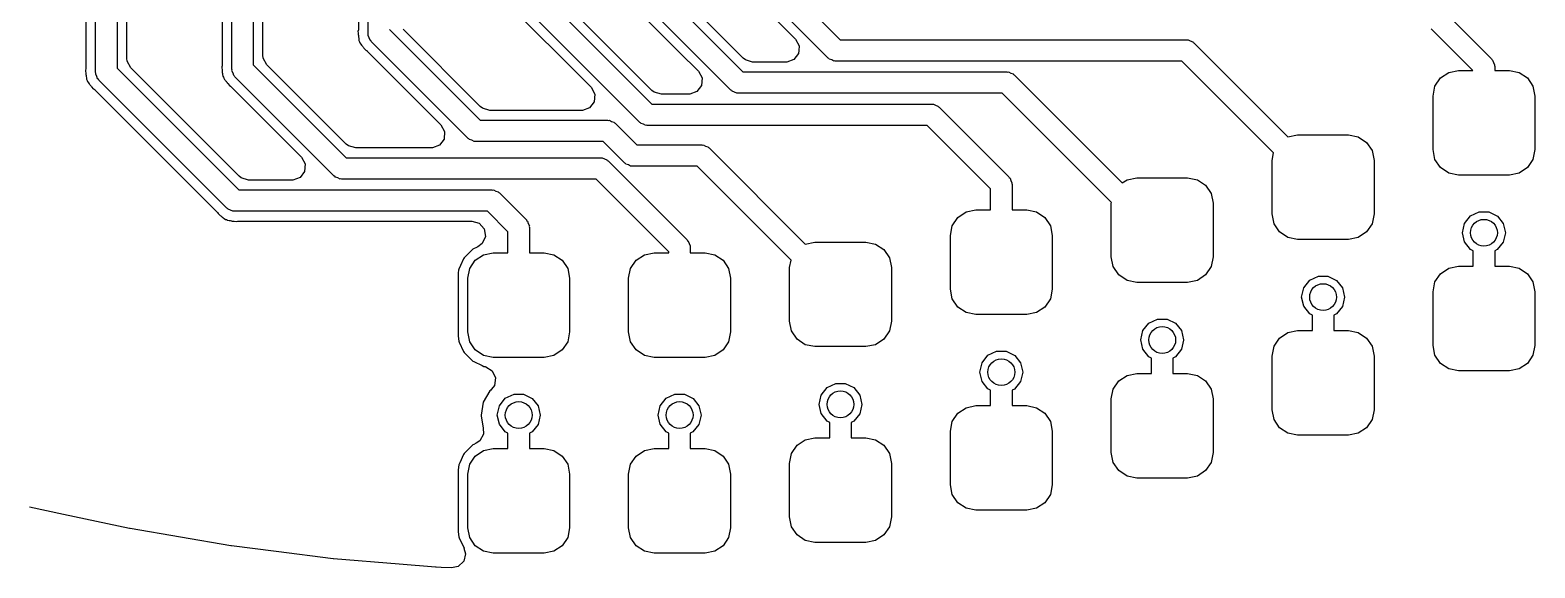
# Model space of a CAD drawing. Extents: x 115.8 to 161.6, y -138.1 to -93.2.
# Drawn here: x 133.44 to 147.47, y -138.12 to -133.11 of the extents above; entities that cross this region are included whole.
import ezdxf

# ---------------------------------------------------------------- set-up
doc = ezdxf.new("R2010")
doc.units = 0
doc.layers.add('BLACK', color=7, linetype='CONTINUOUS')

msp = doc.modelspace()

# ---------------------------------------------------------------- linework, layer by layer
at = {"layer": 'BLACK', "linetype": 'CONTINUOUS'}
for p, q in [((134.055, -133.505), (134.055, -132.65)), ((134.255, -132.65), (134.255, -133.464)), ((135.325, -133.475), (135.325, -132.65)), ((135.525, -132.65), (135.525, -133.434)), ((136.595, -133.145), (136.595, -132.65)), ((138.091, -132.65), (139.241, -133.8)), ((133.964, -132.866), (133.964, -133.472)), ((134.345, -133.374), (134.345, -132.866)), ((135.234, -132.866), (135.234, -133.442)), ((135.615, -133.344), (135.615, -132.866)), ((136.505, -132.867), (136.505, -133.112)), ((137.854, -132.823), (138.675, -133.644)), ((139.129, -133.971), (137.894, -132.736)), ((139.242, -133.673), (138.427, -132.858)), ((139.979, -133.671), (139.164, -132.856)), ((139.335, -132.744), (140.091, -133.5)), ((140.605, -132.809), (140.996, -133.2)), ((139.124, -132.943), (139.497, -133.316)), ((140.092, -133.373), (139.638, -132.918)), ((140.394, -133.008), (140.58, -133.194)), ((140.884, -133.371), (140.434, -132.921)), ((146.621, -132.929), (147.071, -133.379)), ((136.504, -133.113), (136.501, -133.123)), ((136.501, -133.123), (136.502, -133.137)), ((136.502, -133.137), (136.502, -133.137)), ((136.502, -133.137), (136.504, -133.149)), ((136.505, -133.112), (136.504, -133.113)), ((136.504, -133.149), (136.504, -133.156)), ((136.597, -133.153), (136.595, -133.145)), ((136.596, -133.161), (136.597, -133.153)), ((136.795, -133.104), (137.641, -133.95)), ((137.642, -133.823), (136.922, -133.103)), ((146.896, -133.487), (146.509, -133.1)), ((136.504, -133.156), (136.505, -133.159)), ((136.505, -133.159), (136.505, -133.166)), ((136.505, -133.166), (136.506, -133.173)), ((136.506, -133.173), (136.506, -133.177)), ((136.506, -133.177), (136.508, -133.184)), ((136.508, -133.184), (136.509, -133.195)), ((136.509, -133.195), (136.509, -133.195)), ((136.509, -133.195), (136.51, -133.209)), ((136.51, -133.209), (136.516, -133.219)), ((136.516, -133.219), (136.519, -133.23)), ((136.519, -133.23), (136.528, -133.241)), ((136.528, -133.241), (136.528, -133.241)), ((136.528, -133.241), (136.535, -133.25)), ((136.535, -133.25), (136.539, -133.256)), ((136.539, -133.256), (136.541, -133.258)), ((136.541, -133.258), (136.545, -133.264)), ((136.545, -133.264), (136.55, -133.269)), ((136.55, -133.269), (136.552, -133.272)), ((136.552, -133.272), (136.557, -133.278)), ((136.557, -133.278), (136.573, -133.298)), ((136.607, -133.182), (136.596, -133.161)), ((136.614, -133.204), (136.607, -133.182)), ((136.621, -133.209), (136.614, -133.204)), ((136.624, -133.216), (136.621, -133.209)), ((137.529, -134.121), (136.624, -133.216)), ((140.58, -133.194), (140.614, -133.257)), ((140.614, -133.257), (140.611, -133.3)), ((140.996, -133.2), (144.225, -133.2)), ((144.225, -133.2), (144.233, -133.202)), ((144.233, -133.202), (144.241, -133.201)), ((144.241, -133.201), (144.262, -133.212)), ((144.262, -133.212), (144.284, -133.219)), ((144.284, -133.219), (144.289, -133.226)), ((144.289, -133.226), (144.296, -133.229)), ((144.296, -133.229), (145.172, -134.106)), ((134.348, -133.401), (134.345, -133.374)), ((134.382, -133.463), (134.348, -133.401)), ((135.525, -133.434), (136.391, -134.3)), ((135.618, -133.371), (135.615, -133.344)), ((135.652, -133.433), (135.618, -133.371)), ((136.392, -134.173), (135.652, -133.433)), ((136.573, -133.298), (136.583, -133.302)), ((136.583, -133.302), (136.584, -133.303)), ((136.584, -133.303), (137.275, -133.994)), ((139.497, -133.316), (139.675, -133.494)), ((140.113, -133.389), (140.092, -133.373)), ((140.181, -133.409), (140.113, -133.389)), ((140.491, -133.409), (140.181, -133.409)), ((140.5, -133.409), (140.491, -133.409)), ((140.566, -133.384), (140.5, -133.409)), ((140.609, -133.328), (140.566, -133.384)), ((140.611, -133.3), (140.609, -133.328)), ((140.891, -133.374), (140.884, -133.371)), ((140.896, -133.381), (140.891, -133.374)), ((140.918, -133.388), (140.896, -133.381)), ((140.939, -133.399), (140.918, -133.388)), ((140.947, -133.398), (140.939, -133.399)), ((140.955, -133.4), (140.947, -133.398)), ((144.184, -133.4), (140.955, -133.4)), ((145.039, -134.255), (144.184, -133.4)), ((147.071, -133.379), (147.074, -133.386)), ((147.074, -133.386), (147.081, -133.391)), ((147.081, -133.391), (147.088, -133.413)), ((147.088, -133.413), (147.099, -133.434)), ((147.099, -133.434), (147.098, -133.442)), ((133.964, -133.473), (133.961, -133.483)), ((133.961, -133.483), (133.962, -133.497)), ((133.962, -133.497), (133.962, -133.497)), ((133.962, -133.497), (133.964, -133.509)), ((133.964, -133.472), (133.964, -133.473)), ((133.964, -133.509), (133.964, -133.516)), ((133.964, -133.516), (133.964, -133.519)), ((133.964, -133.519), (133.964, -133.526)), ((133.964, -133.526), (133.966, -133.533)), ((133.966, -133.533), (133.966, -133.537)), ((133.966, -133.537), (133.968, -133.544)), ((133.968, -133.544), (133.969, -133.555)), ((133.969, -133.555), (133.969, -133.555)), ((133.969, -133.555), (133.97, -133.569)), ((133.97, -133.569), (133.976, -133.579)), ((134.057, -133.513), (134.055, -133.505)), ((134.056, -133.521), (134.057, -133.513)), ((134.067, -133.542), (134.056, -133.521)), ((134.074, -133.564), (134.067, -133.542)), ((134.081, -133.569), (134.074, -133.564)), ((134.084, -133.576), (134.081, -133.569)), ((134.255, -133.464), (135.391, -134.6)), ((135.392, -134.473), (134.382, -133.463)), ((135.234, -133.443), (135.231, -133.453)), ((135.231, -133.453), (135.232, -133.467)), ((135.232, -133.467), (135.232, -133.467)), ((135.232, -133.467), (135.234, -133.479)), ((135.234, -133.442), (135.234, -133.443)), ((135.234, -133.479), (135.234, -133.486)), ((135.234, -133.486), (135.234, -133.489)), ((135.234, -133.489), (135.234, -133.496)), ((135.234, -133.496), (135.236, -133.503)), ((135.236, -133.503), (135.236, -133.507)), ((135.236, -133.507), (135.238, -133.514)), ((135.238, -133.514), (135.239, -133.525)), ((135.239, -133.525), (135.239, -133.525)), ((135.239, -133.525), (135.24, -133.539)), ((135.24, -133.539), (135.246, -133.549)), ((135.246, -133.549), (135.249, -133.56)), ((135.249, -133.56), (135.258, -133.571)), ((135.258, -133.571), (135.258, -133.571)), ((135.258, -133.571), (135.265, -133.58)), ((135.327, -133.483), (135.325, -133.475)), ((135.326, -133.491), (135.327, -133.483)), ((135.337, -133.512), (135.326, -133.491)), ((135.344, -133.534), (135.337, -133.512)), ((135.351, -133.539), (135.344, -133.534)), ((135.354, -133.546), (135.351, -133.539)), ((136.279, -134.471), (135.354, -133.546)), ((139.675, -133.494), (139.709, -133.557)), ((139.709, -133.557), (139.704, -133.628)), ((140.091, -133.5), (142.55, -133.5)), ((142.55, -133.5), (142.558, -133.502)), ((142.558, -133.502), (142.566, -133.501)), ((142.566, -133.501), (142.587, -133.512)), ((142.587, -133.512), (142.609, -133.519)), ((142.609, -133.519), (142.614, -133.526)), ((142.614, -133.526), (142.621, -133.529)), ((142.621, -133.529), (143.627, -134.535)), ((146.543, -133.634), (146.595, -133.557)), ((146.595, -133.557), (146.672, -133.506)), ((146.672, -133.506), (146.762, -133.487)), ((146.762, -133.487), (146.896, -133.487)), ((147.098, -133.442), (147.1, -133.45)), ((147.1, -133.45), (147.1, -133.487)), ((147.1, -133.487), (147.237, -133.487)), ((147.237, -133.487), (147.328, -133.506)), ((147.328, -133.506), (147.405, -133.557)), ((147.405, -133.557), (147.457, -133.634)), ((133.976, -133.579), (133.979, -133.59)), ((133.979, -133.59), (133.988, -133.601)), ((133.988, -133.601), (133.988, -133.601)), ((133.988, -133.601), (133.995, -133.61)), ((133.995, -133.61), (133.999, -133.616)), ((133.999, -133.616), (134.001, -133.618)), ((134.001, -133.618), (134.005, -133.624)), ((134.005, -133.624), (134.01, -133.629)), ((134.01, -133.629), (134.012, -133.632)), ((134.012, -133.632), (134.017, -133.638)), ((134.017, -133.638), (134.033, -133.658)), ((134.033, -133.658), (134.043, -133.662)), ((134.043, -133.662), (134.044, -133.663)), ((134.044, -133.663), (135.192, -134.811)), ((135.279, -134.771), (134.084, -133.576)), ((135.265, -133.58), (135.269, -133.586)), ((135.269, -133.586), (135.271, -133.588)), ((135.271, -133.588), (135.275, -133.594)), ((135.275, -133.594), (135.28, -133.599)), ((135.28, -133.599), (135.282, -133.602)), ((135.282, -133.602), (135.287, -133.608)), ((135.287, -133.608), (135.303, -133.628)), ((135.303, -133.628), (135.313, -133.632)), ((135.313, -133.632), (135.314, -133.633)), ((135.314, -133.633), (135.975, -134.294)), ((138.675, -133.644), (138.709, -133.707)), ((138.709, -133.707), (138.704, -133.778)), ((139.263, -133.689), (139.242, -133.673)), ((139.331, -133.709), (139.263, -133.689)), ((139.586, -133.709), (139.331, -133.709)), ((139.595, -133.709), (139.586, -133.709)), ((139.661, -133.684), (139.595, -133.709)), ((139.704, -133.628), (139.661, -133.684)), ((139.986, -133.674), (139.979, -133.671)), ((139.991, -133.681), (139.986, -133.674)), ((140.013, -133.688), (139.991, -133.681)), ((140.034, -133.699), (140.013, -133.688)), ((140.042, -133.698), (140.034, -133.699)), ((140.05, -133.7), (140.042, -133.698)), ((142.509, -133.7), (140.05, -133.7)), ((143.526, -134.718), (142.509, -133.7)), ((146.525, -133.725), (146.543, -133.634)), ((147.457, -133.634), (147.475, -133.725)), ((137.663, -133.839), (137.642, -133.823)), ((137.731, -133.859), (137.663, -133.839)), ((138.661, -133.834), (138.595, -133.859)), ((138.704, -133.778), (138.661, -133.834)), ((139.241, -133.8), (141.85, -133.8)), ((141.85, -133.8), (141.858, -133.802)), ((141.858, -133.802), (141.866, -133.801)), ((141.866, -133.801), (141.887, -133.812)), ((141.887, -133.812), (141.909, -133.819)), ((141.909, -133.819), (141.914, -133.826)), ((141.914, -133.826), (141.921, -133.829)), ((141.921, -133.829), (142.571, -134.479)), ((146.525, -134.225), (146.525, -133.725)), ((147.475, -133.725), (147.475, -134.225)), ((137.275, -133.994), (137.309, -134.057)), ((137.641, -133.95), (138.829, -133.95)), ((138.586, -133.859), (137.731, -133.859)), ((138.595, -133.859), (138.586, -133.859)), ((138.829, -133.95), (138.837, -133.952)), ((138.837, -133.952), (138.845, -133.951)), ((138.845, -133.951), (138.866, -133.962)), ((138.866, -133.962), (138.888, -133.969)), ((138.888, -133.969), (138.893, -133.976)), ((138.893, -133.976), (138.9, -133.979)), ((138.9, -133.979), (139.1, -134.18)), ((139.136, -133.974), (139.129, -133.971)), ((139.141, -133.981), (139.136, -133.974)), ((139.163, -133.988), (139.141, -133.981)), ((139.184, -133.999), (139.163, -133.988)), ((137.304, -134.128), (137.261, -134.184)), ((137.309, -134.057), (137.304, -134.128)), ((137.536, -134.124), (137.529, -134.121)), ((137.541, -134.131), (137.536, -134.124)), ((137.563, -134.138), (137.541, -134.131)), ((139.192, -133.998), (139.184, -133.999)), ((139.2, -134), (139.192, -133.998)), ((141.809, -134), (139.2, -134)), ((142.4, -134.591), (141.809, -134)), ((145.172, -134.106), (145.262, -134.088)), ((145.262, -134.088), (145.737, -134.088)), ((145.737, -134.088), (145.828, -134.106)), ((145.828, -134.106), (145.905, -134.157)), ((136.413, -134.189), (136.392, -134.173)), ((136.481, -134.209), (136.413, -134.189)), ((137.186, -134.209), (136.481, -134.209)), ((137.195, -134.209), (137.186, -134.209)), ((137.261, -134.184), (137.195, -134.209)), ((137.584, -134.149), (137.563, -134.138)), ((137.592, -134.148), (137.584, -134.149)), ((137.6, -134.15), (137.592, -134.148)), ((138.788, -134.15), (137.6, -134.15)), ((138.988, -134.351), (138.788, -134.15)), ((139.1, -134.18), (139.705, -134.18)), ((139.705, -134.18), (139.713, -134.183)), ((139.713, -134.183), (139.721, -134.181)), ((139.721, -134.181), (139.742, -134.192)), ((139.742, -134.192), (139.764, -134.199)), ((139.764, -134.199), (139.769, -134.206)), ((139.769, -134.206), (139.776, -134.209)), ((139.776, -134.209), (140.672, -135.106)), ((145.025, -134.325), (145.039, -134.255)), ((145.905, -134.157), (145.957, -134.234)), ((145.957, -134.234), (145.975, -134.325)), ((146.543, -134.316), (146.525, -134.225)), ((147.475, -134.225), (147.457, -134.316)), ((135.975, -134.294), (136.009, -134.357)), ((136.009, -134.357), (136.004, -134.428)), ((136.391, -134.3), (138.762, -134.3)), ((138.762, -134.3), (138.77, -134.302)), ((138.77, -134.302), (138.778, -134.301)), ((138.778, -134.301), (138.799, -134.312)), ((138.799, -134.312), (138.821, -134.319)), ((138.821, -134.319), (138.826, -134.326)), ((138.826, -134.326), (138.833, -134.329)), ((138.833, -134.329), (139.571, -135.067)), ((138.995, -134.354), (138.988, -134.351)), ((139, -134.361), (138.995, -134.354)), ((139.023, -134.368), (139, -134.361)), ((139.043, -134.379), (139.023, -134.368)), ((139.051, -134.378), (139.043, -134.379)), ((139.059, -134.38), (139.051, -134.378)), ((139.664, -134.38), (139.059, -134.38)), ((140.539, -135.255), (139.664, -134.38)), ((145.025, -134.825), (145.025, -134.325)), ((145.975, -134.325), (145.975, -134.825)), ((146.595, -134.393), (146.543, -134.316)), ((146.672, -134.444), (146.595, -134.393)), ((147.405, -134.393), (147.328, -134.444)), ((147.457, -134.316), (147.405, -134.393)), ((135.413, -134.489), (135.392, -134.473)), ((135.481, -134.51), (135.413, -134.489)), ((135.886, -134.51), (135.481, -134.51)), ((135.895, -134.509), (135.886, -134.51)), ((135.961, -134.484), (135.895, -134.509)), ((136.004, -134.428), (135.961, -134.484)), ((136.286, -134.474), (136.279, -134.471)), ((136.291, -134.481), (136.286, -134.474)), ((136.313, -134.488), (136.291, -134.481)), ((136.334, -134.499), (136.313, -134.488)), ((136.342, -134.498), (136.334, -134.499)), ((136.35, -134.5), (136.342, -134.498)), ((138.721, -134.5), (136.35, -134.5)), ((139.4, -135.179), (138.721, -134.5)), ((142.571, -134.479), (142.574, -134.486)), ((142.574, -134.486), (142.581, -134.491)), ((142.581, -134.491), (142.588, -134.513)), ((142.588, -134.513), (142.599, -134.534)), ((142.599, -134.534), (142.598, -134.542)), ((142.598, -134.542), (142.6, -134.55)), ((142.6, -134.55), (142.6, -134.787)), ((143.627, -134.535), (143.672, -134.506)), ((143.672, -134.506), (143.762, -134.487)), ((143.762, -134.487), (144.237, -134.487)), ((144.237, -134.487), (144.328, -134.506)), ((144.328, -134.506), (144.405, -134.557)), ((144.405, -134.557), (144.457, -134.634)), ((146.762, -134.463), (146.672, -134.444)), ((147.237, -134.463), (146.762, -134.463)), ((147.328, -134.444), (147.237, -134.463)), ((135.391, -134.6), (137.75, -134.6)), ((137.75, -134.6), (137.758, -134.602)), ((137.758, -134.602), (137.766, -134.601)), ((137.766, -134.601), (137.787, -134.612)), ((137.787, -134.612), (137.809, -134.619)), ((137.809, -134.619), (137.814, -134.626)), ((137.814, -134.626), (137.821, -134.629)), ((137.821, -134.629), (138.071, -134.879)), ((142.4, -134.787), (142.4, -134.591)), ((144.457, -134.634), (144.475, -134.725)), ((135.192, -134.811), (135.192, -134.812)), ((135.192, -134.812), (135.197, -134.822)), ((135.197, -134.822), (135.208, -134.831)), ((135.208, -134.831), (135.208, -134.831)), ((135.208, -134.831), (135.217, -134.838)), ((135.286, -134.774), (135.279, -134.771)), ((135.291, -134.781), (135.286, -134.774)), ((135.313, -134.788), (135.291, -134.781)), ((135.334, -134.799), (135.313, -134.788)), ((135.342, -134.798), (135.334, -134.799)), ((135.35, -134.8), (135.342, -134.798)), ((137.709, -134.8), (135.35, -134.8)), ((137.9, -134.991), (137.709, -134.8)), ((142.095, -134.857), (142.172, -134.806)), ((142.172, -134.806), (142.262, -134.787)), ((142.262, -134.787), (142.4, -134.787)), ((142.6, -134.787), (142.737, -134.787)), ((142.737, -134.787), (142.828, -134.806)), ((142.828, -134.806), (142.905, -134.857)), ((143.525, -134.725), (143.526, -134.718)), ((143.525, -135.225), (143.525, -134.725)), ((144.475, -134.725), (144.475, -135.225)), ((145.043, -134.916), (145.025, -134.825)), ((145.975, -134.825), (145.957, -134.916)), ((146.875, -134.843), (146.956, -134.805)), ((146.956, -134.805), (147.045, -134.805)), ((147.045, -134.805), (147.125, -134.844)), ((135.217, -134.838), (135.223, -134.843)), ((135.223, -134.843), (135.225, -134.845)), ((135.225, -134.845), (135.23, -134.85)), ((135.23, -134.85), (135.236, -134.854)), ((135.236, -134.854), (135.239, -134.856)), ((135.239, -134.856), (135.245, -134.86)), ((135.245, -134.86), (135.254, -134.867)), ((135.254, -134.867), (135.254, -134.867)), ((135.254, -134.867), (135.265, -134.876)), ((135.265, -134.876), (135.276, -134.878)), ((135.276, -134.878), (135.285, -134.884)), ((135.285, -134.884), (135.3, -134.886)), ((135.3, -134.886), (135.3, -134.886)), ((135.3, -134.886), (135.311, -134.887)), ((135.311, -134.887), (135.318, -134.889)), ((135.318, -134.889), (135.321, -134.889)), ((135.321, -134.889), (135.328, -134.891)), ((135.328, -134.891), (135.335, -134.891)), ((135.335, -134.891), (135.339, -134.891)), ((135.339, -134.891), (135.346, -134.891)), ((135.346, -134.891), (135.372, -134.894)), ((135.372, -134.894), (135.382, -134.891)), ((135.382, -134.891), (135.383, -134.891)), ((135.383, -134.891), (137.564, -134.891)), ((137.564, -134.891), (137.632, -134.911)), ((137.632, -134.911), (137.679, -134.964)), ((137.679, -134.964), (137.689, -135.034)), ((138.071, -134.879), (138.074, -134.886)), ((138.074, -134.886), (138.081, -134.891)), ((138.081, -134.891), (138.088, -134.913)), ((138.088, -134.913), (138.099, -134.934)), ((138.099, -134.934), (138.098, -134.942)), ((138.098, -134.942), (138.1, -134.95)), ((138.1, -134.95), (138.1, -135.188)), ((142.025, -135.025), (142.043, -134.934)), ((142.043, -134.934), (142.095, -134.857)), ((142.905, -134.857), (142.957, -134.934)), ((142.957, -134.934), (142.975, -135.025)), ((145.095, -134.993), (145.043, -134.916)), ((145.957, -134.916), (145.905, -134.993)), ((146.8, -135), (146.82, -134.913)), ((146.82, -134.913), (146.875, -134.843)), ((147.125, -134.844), (147.18, -134.913)), ((147.18, -134.913), (147.2, -135)), ((137.659, -135.099), (137.618, -135.131)), ((137.689, -135.034), (137.659, -135.099)), ((137.9, -135.188), (137.9, -134.991)), ((139.571, -135.067), (139.574, -135.074)), ((139.574, -135.074), (139.581, -135.079)), ((139.581, -135.079), (139.588, -135.101)), ((139.588, -135.101), (139.599, -135.122)), ((140.672, -135.106), (140.762, -135.088)), ((140.762, -135.088), (141.237, -135.088)), ((141.237, -135.088), (141.328, -135.106)), ((141.328, -135.106), (141.405, -135.157)), ((142.025, -135.525), (142.025, -135.025)), ((142.975, -135.025), (142.975, -135.525)), ((145.172, -135.044), (145.095, -134.993)), ((145.262, -135.062), (145.172, -135.044)), ((145.737, -135.062), (145.262, -135.062)), ((145.828, -135.044), (145.737, -135.062)), ((145.905, -134.993), (145.828, -135.044)), ((146.82, -135.086), (146.8, -135)), ((146.875, -135.156), (146.82, -135.086)), ((147.18, -135.087), (147.124, -135.157)), ((147.2, -135.001), (147.18, -135.087)), ((147.2, -135), (147.2, -135.001)), ((137.485, -135.244), (137.457, -135.304)), ((137.49, -135.234), (137.485, -135.244)), ((137.485, -135.244), (137.485, -135.244)), ((137.571, -135.152), (137.49, -135.234)), ((137.543, -135.334), (137.595, -135.257)), ((137.611, -135.134), (137.571, -135.152)), ((137.595, -135.257), (137.672, -135.206)), ((137.618, -135.131), (137.611, -135.134)), ((137.672, -135.206), (137.762, -135.188)), ((137.762, -135.188), (137.9, -135.188)), ((138.1, -135.188), (138.237, -135.188)), ((138.237, -135.188), (138.328, -135.206)), ((138.328, -135.206), (138.405, -135.257)), ((138.405, -135.257), (138.457, -135.334)), ((139.043, -135.334), (139.095, -135.257)), ((139.095, -135.257), (139.172, -135.206)), ((139.172, -135.206), (139.262, -135.188)), ((139.262, -135.188), (139.4, -135.188)), ((139.4, -135.188), (139.4, -135.179)), ((139.599, -135.122), (139.598, -135.13)), ((139.598, -135.13), (139.6, -135.137)), ((139.6, -135.137), (139.6, -135.188)), ((139.6, -135.188), (139.737, -135.188)), ((139.737, -135.188), (139.828, -135.206)), ((139.828, -135.206), (139.905, -135.257)), ((139.905, -135.257), (139.957, -135.334)), ((140.525, -135.325), (140.539, -135.255)), ((141.405, -135.157), (141.457, -135.234)), ((141.457, -135.234), (141.475, -135.325)), ((143.543, -135.316), (143.525, -135.225)), ((144.475, -135.225), (144.457, -135.316)), ((146.9, -135.168), (146.875, -135.156)), ((146.9, -135.312), (146.9, -135.168)), ((147.124, -135.157), (147.1, -135.168)), ((147.1, -135.168), (147.1, -135.312)), ((137.436, -135.374), (137.434, -135.387)), ((137.434, -135.387), (137.434, -135.963)), ((137.44, -135.348), (137.436, -135.374)), ((137.441, -135.339), (137.44, -135.348)), ((137.44, -135.348), (137.44, -135.348)), ((137.457, -135.304), (137.441, -135.339)), ((137.525, -135.425), (137.543, -135.334)), ((138.457, -135.334), (138.475, -135.425)), ((139.025, -135.425), (139.043, -135.334)), ((139.957, -135.334), (139.975, -135.425)), ((140.525, -135.825), (140.525, -135.325)), ((141.475, -135.325), (141.475, -135.825)), ((143.595, -135.393), (143.543, -135.316)), ((143.672, -135.444), (143.595, -135.393)), ((144.405, -135.393), (144.328, -135.444)), ((144.457, -135.316), (144.405, -135.393)), ((146.543, -135.459), (146.595, -135.382)), ((146.595, -135.382), (146.672, -135.331)), ((146.672, -135.331), (146.762, -135.312)), ((146.762, -135.312), (146.9, -135.312)), ((147.1, -135.312), (147.237, -135.312)), ((147.237, -135.312), (147.328, -135.331)), ((147.328, -135.331), (147.405, -135.382)), ((147.405, -135.382), (147.457, -135.459)), ((137.525, -135.925), (137.525, -135.425)), ((138.475, -135.425), (138.475, -135.925)), ((139.025, -135.925), (139.025, -135.425)), ((139.975, -135.425), (139.975, -135.925)), ((142.043, -135.616), (142.025, -135.525)), ((142.975, -135.525), (142.957, -135.616)), ((143.762, -135.463), (143.672, -135.444)), ((144.237, -135.463), (143.762, -135.463)), ((144.328, -135.444), (144.237, -135.463)), ((145.3, -135.6), (145.32, -135.513)), ((145.32, -135.513), (145.375, -135.443)), ((145.375, -135.443), (145.456, -135.405)), ((145.456, -135.405), (145.545, -135.405)), ((145.545, -135.405), (145.625, -135.444)), ((145.625, -135.444), (145.68, -135.513)), ((145.68, -135.513), (145.7, -135.6)), ((146.525, -135.55), (146.543, -135.459)), ((147.457, -135.459), (147.475, -135.55)), ((142.095, -135.693), (142.043, -135.616)), ((142.957, -135.616), (142.905, -135.693)), ((145.32, -135.686), (145.3, -135.6)), ((145.7, -135.601), (145.68, -135.687)), ((145.7, -135.6), (145.7, -135.601)), ((146.525, -136.05), (146.525, -135.55)), ((147.475, -135.55), (147.475, -136.05)), ((142.172, -135.744), (142.095, -135.693)), ((142.262, -135.762), (142.172, -135.744)), ((142.737, -135.762), (142.262, -135.762)), ((142.828, -135.744), (142.737, -135.762)), ((142.905, -135.693), (142.828, -135.744)), ((143.875, -135.843), (143.956, -135.805)), ((143.956, -135.805), (144.045, -135.805)), ((144.045, -135.805), (144.125, -135.844)), ((145.375, -135.756), (145.32, -135.686)), ((145.4, -135.768), (145.375, -135.756)), ((145.4, -135.912), (145.4, -135.768)), ((145.624, -135.757), (145.6, -135.768)), ((145.6, -135.768), (145.6, -135.912)), ((145.68, -135.687), (145.624, -135.757)), ((137.543, -136.016), (137.525, -135.925)), ((138.475, -135.925), (138.457, -136.016)), ((139.043, -136.016), (139.025, -135.925)), ((139.975, -135.925), (139.957, -136.016)), ((140.543, -135.916), (140.525, -135.825)), ((140.595, -135.993), (140.543, -135.916)), ((141.457, -135.916), (141.405, -135.993)), ((141.475, -135.825), (141.457, -135.916)), ((143.8, -136), (143.82, -135.913)), ((143.82, -135.913), (143.875, -135.843)), ((144.125, -135.844), (144.18, -135.913)), ((144.18, -135.913), (144.2, -136)), ((145.095, -135.982), (145.172, -135.931)), ((145.172, -135.931), (145.262, -135.912)), ((145.262, -135.912), (145.4, -135.912)), ((145.6, -135.912), (145.737, -135.912)), ((145.737, -135.912), (145.828, -135.931)), ((145.828, -135.931), (145.905, -135.982)), ((137.434, -135.963), (137.441, -136.011)), ((137.441, -136.011), (137.445, -136.02)), ((137.445, -136.02), (137.445, -136.02)), ((137.445, -136.02), (137.485, -136.106)), ((137.595, -136.093), (137.543, -136.016)), ((137.672, -136.144), (137.595, -136.093)), ((138.405, -136.093), (138.328, -136.144)), ((138.457, -136.016), (138.405, -136.093)), ((139.095, -136.093), (139.043, -136.016)), ((139.172, -136.144), (139.095, -136.093)), ((139.905, -136.093), (139.828, -136.144)), ((139.957, -136.016), (139.905, -136.093)), ((140.672, -136.044), (140.595, -135.993)), ((140.762, -136.062), (140.672, -136.044)), ((141.237, -136.062), (140.762, -136.062)), ((141.328, -136.044), (141.237, -136.062)), ((141.405, -135.993), (141.328, -136.044)), ((143.82, -136.086), (143.8, -136)), ((143.875, -136.156), (143.82, -136.086)), ((144.18, -136.087), (144.124, -136.157)), ((144.2, -136.001), (144.18, -136.087)), ((144.2, -136), (144.2, -136.001)), ((145.025, -136.15), (145.043, -136.059)), ((145.043, -136.059), (145.095, -135.982)), ((145.905, -135.982), (145.957, -136.059)), ((145.957, -136.059), (145.975, -136.15)), ((146.543, -136.141), (146.525, -136.05)), ((147.475, -136.05), (147.457, -136.141)), ((137.485, -136.106), (137.49, -136.116)), ((137.49, -136.116), (137.571, -136.198)), ((137.571, -136.198), (137.581, -136.202)), ((137.581, -136.202), (137.581, -136.202)), ((137.581, -136.202), (137.659, -136.239)), ((137.659, -136.239), (137.676, -136.247)), ((137.762, -136.162), (137.672, -136.144)), ((138.237, -136.162), (137.762, -136.162)), ((138.328, -136.144), (138.237, -136.162)), ((139.262, -136.162), (139.172, -136.144)), ((139.737, -136.162), (139.262, -136.162)), ((139.828, -136.144), (139.737, -136.162)), ((142.3, -136.3), (142.32, -136.213)), ((142.32, -136.213), (142.375, -136.143)), ((142.375, -136.143), (142.456, -136.105)), ((142.456, -136.105), (142.545, -136.105)), ((142.545, -136.105), (142.625, -136.144)), ((142.625, -136.144), (142.68, -136.213)), ((142.68, -136.213), (142.7, -136.3)), ((143.9, -136.168), (143.875, -136.156)), ((143.9, -136.312), (143.9, -136.168)), ((144.124, -136.157), (144.1, -136.168)), ((144.1, -136.168), (144.1, -136.312)), ((145.025, -136.65), (145.025, -136.15)), ((145.975, -136.15), (145.975, -136.65)), ((146.595, -136.218), (146.543, -136.141)), ((146.672, -136.269), (146.595, -136.218)), ((147.405, -136.218), (147.328, -136.269)), ((147.457, -136.141), (147.405, -136.218)), ((137.676, -136.247), (137.686, -136.248)), ((137.686, -136.248), (137.694, -136.25)), ((137.694, -136.25), (137.753, -136.288)), ((137.753, -136.288), (137.783, -136.353)), ((137.783, -136.353), (137.773, -136.423)), ((142.32, -136.386), (142.3, -136.3)), ((142.7, -136.301), (142.68, -136.387)), ((142.7, -136.3), (142.7, -136.301)), ((143.595, -136.382), (143.672, -136.331)), ((143.672, -136.331), (143.762, -136.312)), ((143.762, -136.312), (143.9, -136.312)), ((144.1, -136.312), (144.237, -136.312)), ((144.237, -136.312), (144.328, -136.331)), ((144.328, -136.331), (144.405, -136.382)), ((146.762, -136.287), (146.672, -136.269)), ((147.237, -136.287), (146.762, -136.287)), ((147.328, -136.269), (147.237, -136.287)), ((137.731, -136.474), (137.67, -136.58)), ((137.74, -136.467), (137.731, -136.474)), ((137.747, -136.459), (137.74, -136.467)), ((137.773, -136.423), (137.746, -136.459)), ((137.746, -136.459), (137.747, -136.459)), ((137.875, -136.543), (137.956, -136.505)), ((137.956, -136.505), (138.045, -136.505)), ((138.045, -136.505), (138.125, -136.544)), ((139.375, -136.543), (139.456, -136.505)), ((139.456, -136.505), (139.545, -136.505)), ((139.545, -136.505), (139.625, -136.544)), ((140.8, -136.6), (140.82, -136.513)), ((140.82, -136.513), (140.875, -136.443)), ((140.875, -136.443), (140.956, -136.405)), ((140.956, -136.405), (141.045, -136.405)), ((141.045, -136.405), (141.125, -136.444)), ((141.125, -136.444), (141.18, -136.513)), ((141.18, -136.513), (141.2, -136.6)), ((142.375, -136.456), (142.32, -136.386)), ((142.4, -136.468), (142.375, -136.456)), ((142.4, -136.612), (142.4, -136.468)), ((142.624, -136.457), (142.6, -136.468)), ((142.6, -136.468), (142.6, -136.612)), ((142.68, -136.387), (142.624, -136.457)), ((143.525, -136.55), (143.543, -136.459)), ((143.543, -136.459), (143.595, -136.382)), ((144.405, -136.382), (144.457, -136.459)), ((144.457, -136.459), (144.475, -136.55)), ((137.67, -136.58), (137.649, -136.7)), ((137.8, -136.7), (137.82, -136.613)), ((137.82, -136.613), (137.875, -136.543)), ((138.125, -136.544), (138.18, -136.613)), ((138.18, -136.613), (138.2, -136.7)), ((139.3, -136.7), (139.32, -136.613)), ((139.32, -136.613), (139.375, -136.543)), ((139.625, -136.544), (139.68, -136.613)), ((139.68, -136.613), (139.7, -136.7)), ((140.82, -136.686), (140.8, -136.6)), ((141.2, -136.601), (141.18, -136.687)), ((141.2, -136.6), (141.2, -136.601)), ((142.095, -136.682), (142.172, -136.631)), ((142.172, -136.631), (142.262, -136.612)), ((142.262, -136.612), (142.4, -136.612)), ((142.6, -136.612), (142.737, -136.612)), ((142.737, -136.612), (142.828, -136.631)), ((142.828, -136.631), (142.905, -136.682)), ((143.525, -137.05), (143.525, -136.55)), ((144.475, -136.55), (144.475, -137.05)), ((145.043, -136.741), (145.025, -136.65)), ((145.975, -136.65), (145.957, -136.741)), ((137.649, -136.7), (137.651, -136.711)), ((137.651, -136.711), (137.67, -136.82)), ((137.82, -136.786), (137.8, -136.7)), ((137.875, -136.856), (137.82, -136.786)), ((138.18, -136.787), (138.124, -136.857)), ((138.2, -136.701), (138.18, -136.787)), ((138.2, -136.7), (138.2, -136.701)), ((139.32, -136.786), (139.3, -136.7)), ((139.375, -136.856), (139.32, -136.786)), ((139.68, -136.787), (139.624, -136.857)), ((139.7, -136.701), (139.68, -136.787)), ((139.7, -136.7), (139.7, -136.701)), ((140.875, -136.756), (140.82, -136.686)), ((140.9, -136.768), (140.875, -136.756)), ((140.9, -136.912), (140.9, -136.768)), ((141.124, -136.757), (141.1, -136.768)), ((141.1, -136.768), (141.1, -136.912)), ((141.18, -136.687), (141.124, -136.757)), ((142.025, -136.85), (142.043, -136.759)), ((142.043, -136.759), (142.095, -136.682)), ((142.905, -136.682), (142.957, -136.759)), ((142.957, -136.759), (142.975, -136.85)), ((145.095, -136.818), (145.043, -136.741)), ((145.957, -136.741), (145.905, -136.818)), ((137.637, -136.939), (137.602, -136.963)), ((137.672, -136.877), (137.637, -136.939)), ((137.67, -136.82), (137.668, -136.82)), ((137.668, -136.82), (137.672, -136.877)), ((137.9, -136.868), (137.875, -136.856)), ((137.9, -137.012), (137.9, -136.868)), ((138.124, -136.857), (138.1, -136.868)), ((138.1, -136.868), (138.1, -137.012)), ((139.4, -136.868), (139.375, -136.856)), ((139.4, -137.012), (139.4, -136.868)), ((139.624, -136.857), (139.6, -136.868)), ((139.6, -136.868), (139.6, -137.012)), ((140.595, -136.982), (140.672, -136.931)), ((140.672, -136.931), (140.762, -136.912)), ((140.762, -136.912), (140.9, -136.912)), ((141.1, -136.912), (141.237, -136.912)), ((141.237, -136.912), (141.328, -136.931)), ((141.328, -136.931), (141.405, -136.982)), ((142.025, -137.35), (142.025, -136.85)), ((142.975, -136.85), (142.975, -137.35)), ((145.172, -136.869), (145.095, -136.818)), ((145.262, -136.887), (145.172, -136.869)), ((145.737, -136.887), (145.262, -136.887)), ((145.828, -136.869), (145.737, -136.887)), ((145.905, -136.818), (145.828, -136.869)), ((137.485, -137.069), (137.45, -137.144)), ((137.49, -137.059), (137.485, -137.069)), ((137.485, -137.069), (137.485, -137.069)), ((137.571, -136.977), (137.49, -137.059)), ((137.543, -137.159), (137.595, -137.082)), ((137.581, -136.973), (137.571, -136.977)), ((137.602, -136.963), (137.581, -136.973)), ((137.581, -136.973), (137.581, -136.973)), ((137.595, -137.082), (137.672, -137.031)), ((137.672, -137.031), (137.762, -137.012)), ((137.762, -137.012), (137.9, -137.012)), ((138.1, -137.012), (138.237, -137.012)), ((138.237, -137.012), (138.328, -137.031)), ((138.328, -137.031), (138.405, -137.082)), ((138.405, -137.082), (138.457, -137.159)), ((139.043, -137.159), (139.095, -137.082)), ((139.095, -137.082), (139.172, -137.031)), ((139.172, -137.031), (139.262, -137.012)), ((139.262, -137.012), (139.4, -137.012)), ((139.6, -137.012), (139.737, -137.012)), ((139.737, -137.012), (139.828, -137.031)), ((139.828, -137.031), (139.905, -137.082)), ((139.905, -137.082), (139.957, -137.159)), ((140.525, -137.15), (140.543, -137.059)), ((140.543, -137.059), (140.595, -136.982)), ((141.405, -136.982), (141.457, -137.059)), ((141.457, -137.059), (141.475, -137.15)), ((143.543, -137.141), (143.525, -137.05)), ((144.475, -137.05), (144.457, -137.141)), ((137.441, -137.164), (137.434, -137.212)), ((137.434, -137.212), (137.434, -137.788)), ((137.45, -137.144), (137.441, -137.164)), ((137.525, -137.25), (137.543, -137.159)), ((138.457, -137.159), (138.475, -137.25)), ((139.025, -137.25), (139.043, -137.159)), ((139.957, -137.159), (139.975, -137.25)), ((140.525, -137.65), (140.525, -137.15)), ((141.475, -137.15), (141.475, -137.65)), ((143.595, -137.218), (143.543, -137.141)), ((143.672, -137.269), (143.595, -137.218)), ((144.405, -137.218), (144.328, -137.269)), ((144.457, -137.141), (144.405, -137.218)), ((137.525, -137.75), (137.525, -137.25)), ((138.475, -137.25), (138.475, -137.75)), ((139.025, -137.75), (139.025, -137.25)), ((139.975, -137.25), (139.975, -137.75)), ((142.043, -137.441), (142.025, -137.35)), ((142.975, -137.35), (142.957, -137.441)), ((143.762, -137.287), (143.672, -137.269)), ((144.237, -137.287), (143.762, -137.287)), ((144.328, -137.269), (144.237, -137.287)), ((142.095, -137.518), (142.043, -137.441)), ((142.957, -137.441), (142.905, -137.518)), ((133.756, -137.627), (133.438, -137.56)), ((134.371, -137.758), (133.756, -137.627)), ((142.172, -137.569), (142.095, -137.518)), ((142.262, -137.588), (142.172, -137.569)), ((142.737, -137.588), (142.262, -137.588)), ((142.828, -137.569), (142.737, -137.588)), ((142.905, -137.518), (142.828, -137.569)), ((134.377, -137.759), (134.371, -137.758)), ((135.317, -137.918), (134.377, -137.759)), ((137.543, -137.841), (137.525, -137.75)), ((138.475, -137.75), (138.457, -137.841)), ((139.043, -137.841), (139.025, -137.75)), ((139.975, -137.75), (139.957, -137.841)), ((140.543, -137.741), (140.525, -137.65)), ((140.595, -137.818), (140.543, -137.741)), ((141.457, -137.741), (141.405, -137.818)), ((141.475, -137.65), (141.457, -137.741)), ((135.322, -137.919), (135.317, -137.918)), ((135.738, -137.972), (135.322, -137.919)), ((137.434, -137.788), (137.441, -137.836)), ((137.441, -137.836), (137.445, -137.845)), ((137.445, -137.845), (137.445, -137.845)), ((137.445, -137.845), (137.49, -137.941)), ((137.595, -137.918), (137.543, -137.841)), ((137.672, -137.969), (137.595, -137.918)), ((138.405, -137.918), (138.328, -137.969)), ((138.457, -137.841), (138.405, -137.918)), ((139.095, -137.918), (139.043, -137.841)), ((139.172, -137.969), (139.095, -137.918)), ((139.905, -137.918), (139.828, -137.969)), ((139.957, -137.841), (139.905, -137.918)), ((140.672, -137.869), (140.595, -137.818)), ((140.762, -137.887), (140.672, -137.869)), ((141.237, -137.887), (140.762, -137.887)), ((141.328, -137.869), (141.237, -137.887)), ((141.405, -137.818), (141.328, -137.869)), ((136.269, -138.039), (135.738, -137.972)), ((136.274, -138.039), (136.269, -138.039)), ((136.884, -138.09), (136.274, -138.039)), ((137.488, -138.063), (137.436, -138.112)), ((137.49, -137.941), (137.487, -137.942)), ((137.487, -137.942), (137.505, -137.995)), ((137.505, -137.995), (137.488, -138.063)), ((137.762, -137.987), (137.672, -137.969)), ((138.237, -137.987), (137.762, -137.987)), ((138.328, -137.969), (138.237, -137.987)), ((139.262, -137.987), (139.172, -137.969)), ((139.737, -137.987), (139.262, -137.987)), ((139.828, -137.969), (139.737, -137.987)), ((137.224, -138.119), (136.884, -138.09)), ((137.23, -138.119), (137.224, -138.119)), ((137.276, -138.121), (137.23, -138.119)), ((137.374, -138.125), (137.276, -138.121)), ((137.436, -138.112), (137.374, -138.125))]:
    msp.add_line(p, q, dxfattribs=at)
at = {"layer": 'BLACK'}
for centre in [(147, -135), (145.5, -135.6), (144, -136), (142.5, -136.3), (141, -136.6), (138, -136.7), (139.5, -136.7)]:
    msp.add_circle(centre, 0.125, dxfattribs=at)

doc.saveas('drawing.dxf')
